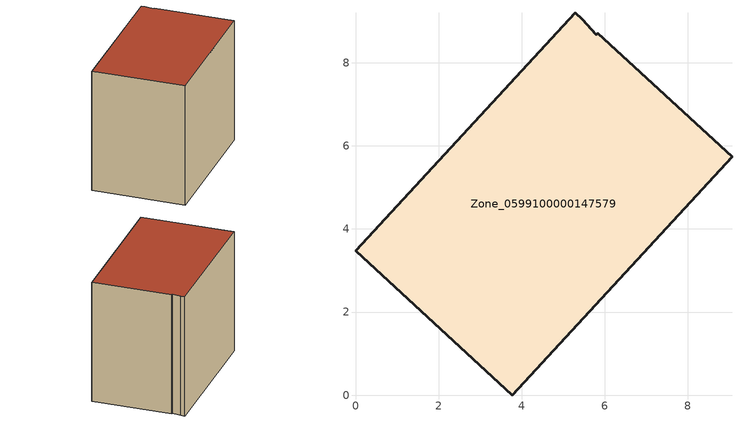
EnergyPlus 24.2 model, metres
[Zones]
Zone_0599100000147579
 floor ground (C_G): 3.77,0 0,3.47 5.29,9.2 5.46,9.05 5.79,8.67 5.83,8.71 9.06,5.74 z0
 wall outside (C_F): 5.83,8.71 5.79,8.67 5.46,9.05 5.29,9.2 0,3.47 3.77,0 9.06,5.74 5.83,8.71 z0:6.98
 roof outside (C_R): 5.79,8.67 5.46,9.05 5.29,9.2 0,3.47 3.77,0 9.06,5.74 5.83,8.71 z6.98
[BUILDING]
Pand.0599100000147579: North Axis=0; Terrain=City; Loads Convergence Tolerance Value=0.04; Temperature Convergence Tolerance Value=0.4; Solar Distribution=FullExterior; Maximum Number of Warmup Days=25; Minimum Number of Warmup Days=1
[Site:Location]
Rotterdam.The.Hague.AP_ZH_NLD Design_Conditions: Latitude=51.96; Longitude=4.45; Time Zone=1; Elevation=-4.5
[SITE:GROUNDTEMPERATURE:BUILDINGSURFACE]
18, 18, 18, 18, 18, 18, 18, 18, 18, 18, 18, 18
[MATERIAL] Thermal Absorptance=0.9; Solar Absorptance=0.7; Visible Absorptance=0.7
Name | Roughness | Thickness | Conductivity | Density | Specific Heat
G.TI.1946 | MediumSmooth | 0.15 | 1 | 540 | 1210
F.TI.1946 | Rough | 0.3 | 0.857143 | 1920 | 840
R.TI.1946 | MediumRough | 0.2 | 0.1 | 1500 | 1000
[CONSTRUCTION]
C_G: G.TI.1946
C_F: F.TI.1946
C_R: R.TI.1946
[ZONE]
Zone_0599100000147579: Type=1; Multiplier=1; Ceiling Height=Autocalculate; Volume=Autocalculate; Floor Area=autocalculate; Part of Total Floor Area=Yes
[ZONEINFILTRATION:DESIGNFLOWRATE]
Infil_Zone_0599100000147579: Zone or ZoneList or Space or SpaceList=Zone_0599100000147579; Schedule=AlwaysOn; Design Flow Rate Calculation Method=Flow/Area; Flow Rate per Floor Area=0.003; Constant Term Coefficient=1; Temperature Term Coefficient=0; Velocity Term Coefficient=0; Velocity Squared Term Coefficient=0
[HVACTEMPLATE:ZONE:IDEALLOADSAIRSYSTEM]
Zone_0599100000147579: Maximum Heating Supply Air Temperature=50; Minimum Cooling Supply Air Temperature=13; Maximum Heating Supply Air Humidity Ratio=0.0156; Minimum Cooling Supply Air Humidity Ratio=0.0077; Heating Limit=NoLimit; Cooling Limit=NoLimit; Dehumidification Control Type=ConstantSensibleHeatRatio; Cooling Sensible Heat Ratio=0.7; Dehumidification Setpoint=60; Humidification Control Type=None; Humidification Setpoint=30; Outdoor Air Method=None; Outdoor Air Flow Rate per Person=0.00944; Outdoor Air Flow Rate per Zone Floor Area=0; Outdoor Air Flow Rate per Zone=0; Demand Controlled Ventilation Type=None; Outdoor Air Economizer Type=NoEconomizer; Heat Recovery Type=None; Sensible Heat Recovery Effectiveness=0.7; Latent Heat Recovery Effectiveness=0.65
[ZONECONTROL:THERMOSTAT]
ThermostatControl_Zone_0599100000147579: Zone or ZoneList=Zone_0599100000147579; Control Type Schedule=DualSetpointControlType; Control 1=Thermostat_Zone_0599100000147579; Temperature Difference Between Cutout And Setpoint=0
[THERMOSTATSETPOINT:DUALSETPOINT]
Thermostat_Zone_0599100000147579: Heating Setpoint Temperature Schedule=HeatingSetpoint_Zone_0599100000147579; Cooling Setpoint Temperature Schedule=CoolingSetpoint_Zone_0599100000147579
[SCHEDULE:COMPACT]
HeatingSetpoint_Zone_0599100000147579: Through: 12/31, For: AllDays, Until: 24:00, 21
CoolingSetpoint_Zone_0599100000147579: Through: 12/31, For: AllDays, Until: 24:00, 24
DualSetpointControlType: Through: 12/31, For: AllDays, Until: 24:00, 4
AlwaysOn: Through: 12/31, For: AllDays, Until: 24:00, 1
